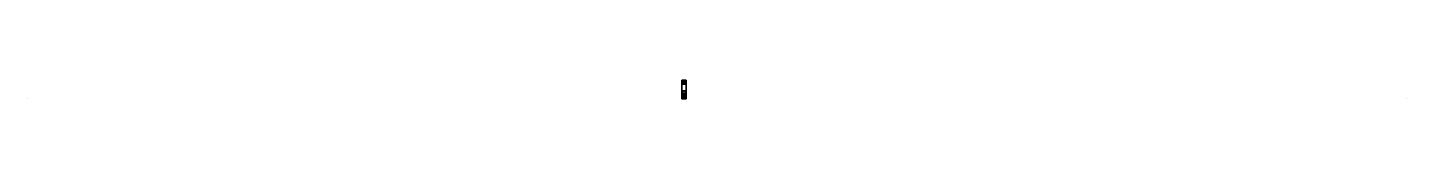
# Model space of a CAD drawing. Header units: inches. Extents: x -2741 to 3038, y -77 to 0.
import ezdxf

# ---------------------------------------------------------------- set-up
doc = ezdxf.new("R2010")
doc.units = ezdxf.units.IN
doc.header["$MEASUREMENT"] = 0
doc.layers.add('Layer 1', color=7, linetype='Continuous')

# ---------------------------------------------------------------- blocks, each defined once
blk = doc.blocks.new('block 6')
at = {"layer": 'Layer 1', "lineweight": 0}
blk.add_lwpolyline([(92.9, 0), (92.9, -77), (110.9, -77), (110.9, 0), (92.9, 0)], dxfattribs=at)
blk = doc.blocks.new('block 7')
at = {"layer": 'Layer 1', "color": 7, "lineweight": 35}
blk.add_lwpolyline([(92.9, 0), (92.9, -77), (110.9, -77), (110.9, 0), (92.9, 0)], dxfattribs=at)
blk = doc.blocks.new('block 5')
at = {"layer": 'Layer 1'}
for name in ['block 6', 'block 7']:
    blk.add_blockref(name, (0, 0), dxfattribs=at)
blk = doc.blocks.new('block 9')
at = {"layer": 'Layer 1', "color": 7, "lineweight": 30}
for points in [[(98.5, -6.9), (105.4, -6.9)], [(102, -3.4), (102, -10.4)]]:
    blk.add_lwpolyline(points, dxfattribs=at)
blk = doc.blocks.new('block 8')
at = {"layer": 'Layer 1', "color": 7, "lineweight": 35}
for points, knots in [([(102, -11.1), (99.6, -11.1), (97.8, -9.2), (97.8, -6.9), (97.8, -4.6), (99.6, -2.7), (102, -2.7), (104.3, -2.7), (106.1, -4.6), (106.1, -6.9), (106.1, -9.2), (104.3, -11.1), (102, -11.1), (102, -11.1), (102, -11.1), (102, -11.1)], [0, 0, 0, 0, 1, 1, 1, 2, 2, 2, 3, 3, 3, 4, 4, 4, 5, 5, 5, 5]), ([(98.5, -6.9), (98.5, -8.8), (100, -10.4), (102, -10.4), (103.9, -10.4), (105.4, -8.8), (105.4, -6.9), (105.4, -5), (103.9, -3.4), (102, -3.4), (100, -3.4), (98.5, -5), (98.5, -6.9)], [0, 0, 0, 0, 1, 1, 1, 2, 2, 2, 3, 3, 3, 4, 4, 4, 4])]:
    blk.add_open_spline(points, degree=3, knots=knots, dxfattribs=at)
at = {"layer": 'Layer 1'}
blk.add_blockref('block 9', (0, 0), dxfattribs=at)
blk = doc.blocks.new('block 11')
at = {"layer": 'Layer 1', "color": 7, "lineweight": 30}
for points in [[(98.4, -70.2), (105.4, -70.2)], [(101.9, -66.7), (101.9, -73.7)]]:
    blk.add_lwpolyline(points, dxfattribs=at)
blk = doc.blocks.new('block 10')
at = {"layer": 'Layer 1', "color": 7, "lineweight": 35}
for points, knots in [([(101.9, -74.4), (99.6, -74.4), (97.7, -72.5), (97.7, -70.2), (97.7, -67.9), (99.6, -66), (101.9, -66), (104.3, -66), (106.1, -67.9), (106.1, -70.2), (106.1, -72.5), (104.3, -74.4), (101.9, -74.4), (101.9, -74.4), (101.9, -74.4), (101.9, -74.4)], [0, 0, 0, 0, 1, 1, 1, 2, 2, 2, 3, 3, 3, 4, 4, 4, 5, 5, 5, 5]), ([(98.4, -70.2), (98.4, -72.1), (100, -73.7), (101.9, -73.7), (103.9, -73.7), (105.4, -72.1), (105.4, -70.2), (105.4, -68.3), (103.9, -66.7), (101.9, -66.7), (100, -66.7), (98.4, -68.3), (98.4, -70.2)], [0, 0, 0, 0, 1, 1, 1, 2, 2, 2, 3, 3, 3, 4, 4, 4, 4])]:
    blk.add_open_spline(points, degree=3, knots=knots, dxfattribs=at)
at = {"layer": 'Layer 1'}
blk.add_blockref('block 11', (0, 0), dxfattribs=at)
blk = doc.blocks.new('block 4')
at = {"layer": 'Layer 1', "color": 7, "lineweight": 35}
for points in [[(110.9, -61), (92.9, -61), (92.9, -16), (110.9, -16), (110.9, -61)], [(96.9, -53.6), (96.9, -44.1), (106.9, -44.1), (106.9, -53.6)], [(100.2, -16), (100.2, -12.4), (103.7, -12.4), (103.7, -16)], [(103.7, -64.6), (100.2, -64.6), (100.2, -61), (103.7, -61), (103.7, -64.6)]]:
    blk.add_lwpolyline(points, dxfattribs=at)
at = {"layer": 'Layer 1', "color": 7, "lineweight": 30}
blk.add_lwpolyline([(110.2, -60.7), (93.7, -60.7), (93.7, -53.7), (110.2, -53.7), (110.2, -60.7)], dxfattribs=at)
at = {"layer": 'Layer 1'}
for name in ['block 5', 'block 8', 'block 10']:
    blk.add_blockref(name, (0, 0), dxfattribs=at)

msp = doc.modelspace()

# ---------------------------------------------------------------- linework, layer by layer
at = {"layer": 'Layer 1', "lineweight": 0}
for points in [[(-2741.1, -76.9), (-2741.1, -76.9)], [(3038.5, -76.9), (3038.5, -76.9)]]:
    msp.add_lwpolyline(points, dxfattribs=at)

# ---------------------------------------------------------------- block references
at = {"layer": 'Layer 1'}
msp.add_blockref('block 4', (-91.9, 0), dxfattribs=at)

doc.saveas('drawing.dxf')
